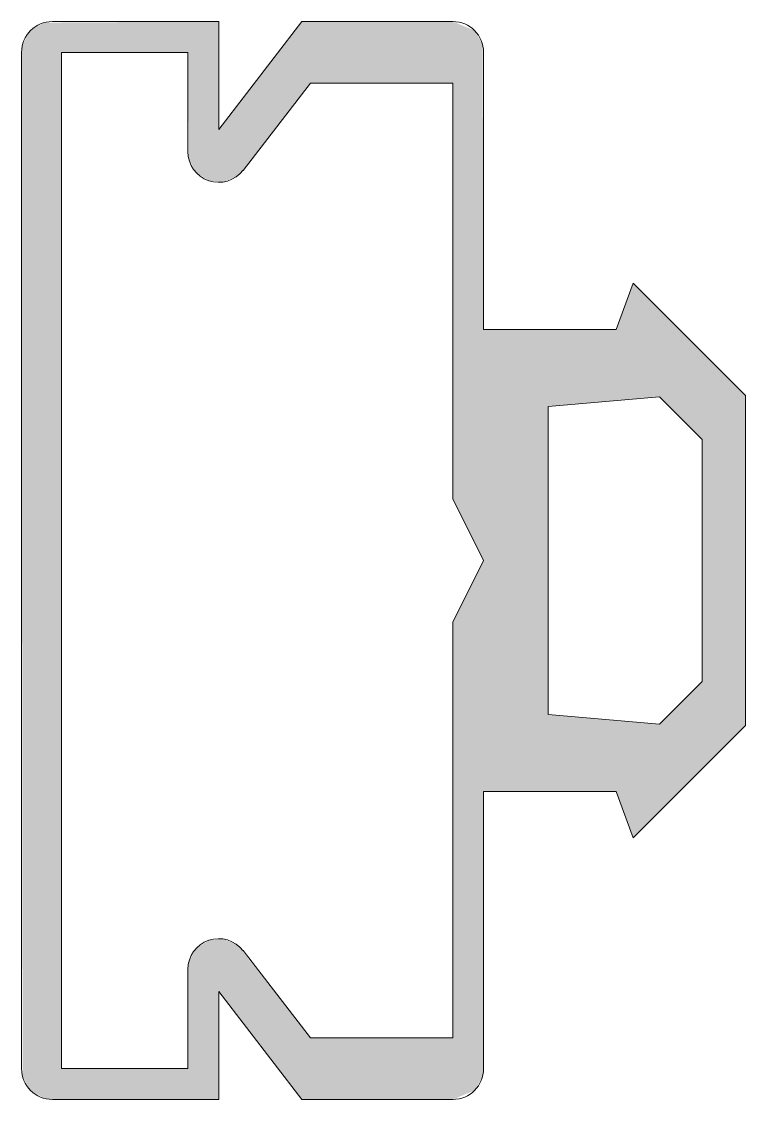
# Model space of a CAD drawing. Header units: metres. Extents: x -7.5 to 4.3, y 0 to 17.5.
import ezdxf

# ---------------------------------------------------------------- set-up
doc = ezdxf.new("R2010")
doc.units = ezdxf.units.M
doc.layers.add('A-DETL-GENF', color=92, linetype='Continuous', lineweight=18)

# ---------------------------------------------------------------- blocks, each defined once
blk = doc.blocks.new('31 Solarlux r_05 - 31Solarlux r_05-971089-00_0 Basismaterialen')
at = {"layer": 'A-DETL-GENF'}
h = blk.add_hatch(color=256, dxfattribs=at)
h.paths.add_polyline_path([(-0.5, 0), (-0.146, 0.146), (-0.017, 0.371), (0, 0.5), (0, 5), (2.154, 5), (2.427, 4.25), (4.25, 6.073), (4.25, 11.427), (2.427, 13.25), (2.154, 12.5), (0, 12.5), (-0.017, 17.129), (-0.146, 17.354), (-0.5, 17.5), (-2.95, 17.5), (-4.3, 15.75), (-4.3, 17.5), (-7.129, 17.483), (-7.354, 17.354), (-7.483, 17.129), (-7.5, 17), (-7.483, 0.371), (-7.354, 0.146), (-7.129, 0.017), (-7, 0), (-4.3, 0), (-4.3, 1.75), (-2.95, 0)])
h.paths.add_polyline_path([(-4.8, 0.5), (-6.853, 0.5), (-6.853, 17), (-4.8, 17), (-4.785, 15.267), (-4.667, 15.051), (-4.461, 14.917), (-4.216, 14.897), (-3.991, 14.996), (-3.904, 15.084), (-2.812, 16.5), (-0.5, 16.5), (-0.5, 9.75), (0, 8.75), (-0.5, 7.75), (-0.5, 1), (-2.812, 1), (-3.991, 2.504), (-4.216, 2.603), (-4.461, 2.583), (-4.667, 2.449), (-4.785, 2.233), (-4.8, 2.11)])
h.paths.add_polyline_path([(2.855, 6.092), (1.05, 6.25), (1.05, 11.25), (2.855, 11.408), (3.55, 10.713), (3.55, 6.787)])
for p, q in [((-4.3, 17.5), (-7, 17.5)), ((-2.95, 17.5), (-4.3, 15.75)), ((-4.3, 15.75), (-4.3, 17.5)), ((-0.5, 17.5), (-2.95, 17.5)), ((-7.5, 17), (-7.5, 0.5)), ((-6.853, 0.5), (-6.853, 17)), ((-6.853, 17), (-4.8, 17)), ((-4.8, 17), (-4.8, 15.39)), ((0, 12.5), (0, 17)), ((-3.904, 15.084), (-2.812, 16.5)), ((-2.812, 16.5), (-0.5, 16.5)), ((-0.5, 16.5), (-0.5, 9.75)), ((2.427, 13.25), (2.154, 12.5)), ((4.25, 11.427), (2.427, 13.25)), ((2.154, 12.5), (0, 12.5)), ((1.05, 11.25), (2.855, 11.408)), ((2.855, 11.408), (3.55, 10.713)), ((4.25, 6.073), (4.25, 11.427)), ((1.05, 6.25), (1.05, 11.25)), ((3.55, 10.713), (3.55, 6.787)), ((-0.5, 9.75), (0, 8.75)), ((0, 8.75), (-0.5, 7.75)), ((-0.5, 7.75), (-0.5, 1)), ((3.55, 6.787), (2.855, 6.092)), ((2.855, 6.092), (1.05, 6.25)), ((2.427, 4.25), (4.25, 6.073)), ((0, 0.5), (0, 5)), ((0, 5), (2.154, 5)), ((2.154, 5), (2.427, 4.25)), ((-2.812, 1), (-3.904, 2.416)), ((-4.8, 2.11), (-4.8, 0.5)), ((-4.3, 0), (-4.3, 1.75)), ((-4.3, 1.75), (-2.95, 0)), ((-0.5, 1), (-2.812, 1)), ((-4.8, 0.5), (-6.853, 0.5)), ((-7, 0), (-4.3, 0)), ((-2.95, 0), (-0.5, 0))]:
    blk.add_line(p, q, dxfattribs=at)
for centre, start, end in [((-7, 17), 90, 180), ((-0.5, 17), 360, 90), ((-4.3, 15.39), 180, 322.3524), ((-4.3, 2.11), 37.6476, 180), ((-7, 0.5), 180, 270), ((-0.5, 0.5), 270, 360)]:
    blk.add_arc(centre, 0.5, start, end, dxfattribs=at)

msp = doc.modelspace()

# ---------------------------------------------------------------- block references
msp.add_blockref('31 Solarlux r_05 - 31Solarlux r_05-971089-00_0 Basismaterialen', (0, 0))

doc.saveas('drawing.dxf')
